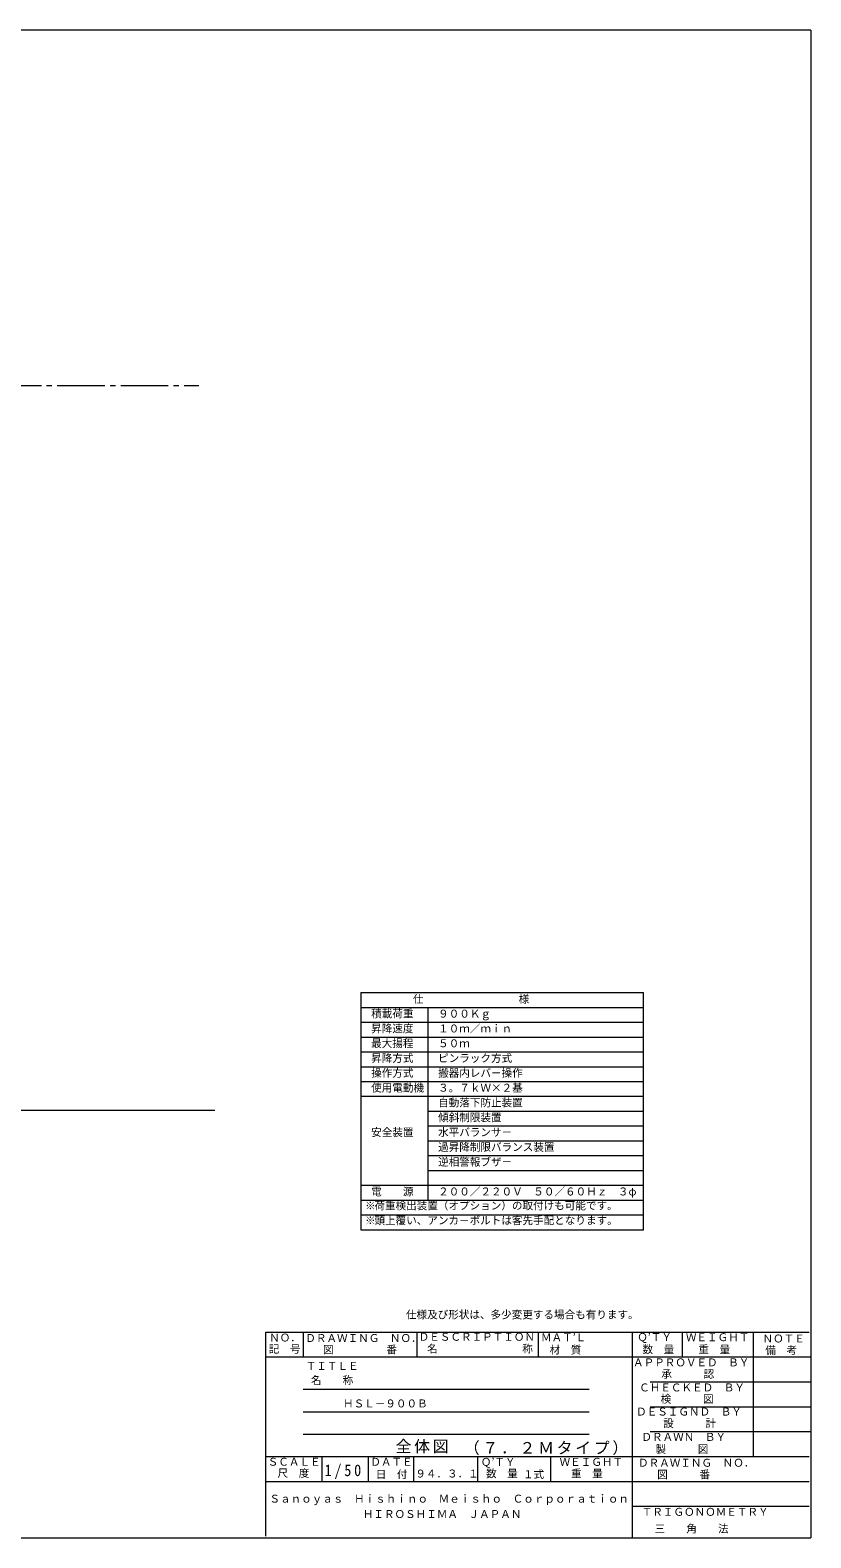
# Model space of a CAD drawing. Units: millimetres, scale not verified. Extents: x -10247 to 10142, y -7132 to 7111.
# Drawn here: x 2760 to 10142, y -7132 to 7111 of the extents above; entities that cross this region are included whole.
import ezdxf
from ezdxf.enums import TextEntityAlignment as Align

# ---------------------------------------------------------------- set-up
doc = ezdxf.new("R2010")
doc.units = ezdxf.units.MM
doc.header["$LTSCALE"] = 50
doc.linetypes.add('CHAIN2', pattern=[12, 9, -1, 1, -1])
doc.layers.add('0-0_1', color=4, linetype='Continuous', lineweight=18)
doc.layers.add('1-0_SPLIN', color=7, linetype='Continuous', lineweight=18)
doc.styles.add('ＭＳ ゴシック', font='')
doc.styles.get('ＭＳ ゴシック').set_extended_font_data('MS Gothic')

msp = doc.modelspace()

# ---------------------------------------------------------------- linework, layer by layer
at = {"layer": '0-0_1', "color": 7}
for p, q in [((10142.08, 7110.81), (-10247.3, 7110.81)), ((10142.08, 7110.81), (10142.08, -7131.76)), ((4989.57, -5187.63), (10126.63, -5187.63)), ((4989.57, -7117.19), (4989.57, -5187.63)), ((5342.37, -5187.63), (5342.37, -5422.83)), ((6417.5, -5187.63), (6417.5, -5422.83)), ((7562.73, -5187.63), (7562.73, -5422.83)), ((8453.28, -5187.63), (8453.28, -7124.96)), ((8924.19, -5187.63), (8924.19, -5422.83)), ((9595.21, -5187.63), (9595.21, -6363.63)), ((4989.57, -5422.83), (10137.64, -5422.83)), ((8621.64, -5658.03), (10137.64, -5658.03)), ((5342.37, -5728.59), (8047.17, -5728.59)), ((5342.37, -5940.27), (8047.17, -5940.27)), ((8621.64, -5893.23), (10137.64, -5893.23)), ((5342.37, -6151.95), (8047.17, -6151.95)), ((8621.64, -6128.43), (10137.64, -6128.43)), ((4989.57, -6363.63), (10126.63, -6363.63)), ((5518.04, -6363.63), (5518.04, -6598.83)), ((5955.47, -6363.63), (5955.47, -6598.83)), ((6385.5, -6363.63), (6385.5, -6598.83)), ((6991.21, -6363.63), (6991.21, -6598.83)), ((7681.08, -6363.63), (7681.08, -6598.83)), ((4989.57, -6598.83), (10126.63, -6598.83)), ((8453.09, -6834.03), (10126.63, -6834.03)), ((-10247.3, -7131.76), (10142.08, -7131.76))]:
    msp.add_line(p, q, dxfattribs=at)
at = {"layer": '0-0_1', "color": 5}
for p, q in [((5885.52, -1980.82), (8558.92, -1980.82)), ((8558.92, -4220.82), (8558.92, -1980.82)), ((5885.52, -2120.82), (8558.92, -2120.82)), ((6518.74, -2120.82), (6518.74, -3940.82)), ((5885.52, -2260.82), (8558.92, -2260.82)), ((5885.52, -2400.82), (8558.92, -2400.82)), ((5885.52, -2540.82), (8558.92, -2540.82)), ((5885.52, -2680.82), (8558.92, -2680.82)), ((5885.52, -2820.82), (8558.92, -2820.82)), ((5885.52, -2960.82), (8558.92, -2960.82)), ((6518.74, -3100.82), (8558.92, -3100.82)), ((6518.74, -3240.82), (8558.92, -3240.82)), ((6518.74, -3380.82), (8558.92, -3380.82)), ((6518.74, -3520.82), (8558.92, -3520.82)), ((6518.74, -3660.82), (8558.92, -3660.82)), ((5885.52, -3800.82), (8558.92, -3800.82)), ((5885.52, -3940.82), (8558.92, -3940.82)), ((5885.52, -4080.82), (8558.92, -4080.82)), ((5885.52, -4220.82), (8558.92, -4220.82))]:
    msp.add_line(p, q, dxfattribs=at)
at = {"layer": '1-0_SPLIN', "color": 5}
msp.add_line((5885.52, -1980.82), (5885.52, -4220.82), dxfattribs=at)
at = {"layer": '1-0_SPLIN', "color": 2, "linetype": 'CHAIN2'}
msp.add_lwpolyline([(-3606.84, 3752.59), (15.93, 3752.59), (4355.75, 3752.59)], dxfattribs=at)
at = {"layer": '1-0_SPLIN', "color": 2}
msp.add_lwpolyline([(-8604.53, -3091.04), (-1699.49, -3091.04), (4507.43, -3091.04)], dxfattribs=at)

# ---------------------------------------------------------------- texts
at = {"layer": '0-0_1', "style": 'ＭＳ ゴシック'}
for s, p in [('積載荷重', (5984.4, -2239.34)), ('仕\u3000\u3000\u3000\u3000\u3000\u3000\u3000\u3000\u3000様', (6379.41, -2100.65)), ('昇降速度', (5984.4, -2379.34)), ('９００Ｋｇ', (6617.62, -2239.34)), ('１０ｍ／ｍｉｎ', (6617.62, -2379.34)), ('最大揚程', (5984.4, -2519.34)), ('昇降方式', (5984.4, -2659.34)), ('ピンラック方式', (6617.62, -2659.34)), ('５０ｍ', (6617.62, -2519.34)), ('操作方式', (5984.4, -2799.34)), ('搬器内レバ－操作', (6617.62, -2799.34)), ('使用電動機', (5984.4, -2939.34)), ('３。７ｋＷ×２基', (6617.62, -2939.34)), ('自動落下防止装置', (6617.62, -3079.34)), ('傾斜制限装置', (6617.62, -3219.34)), ('安全装置', (5984.4, -3359.34)), ('水平バランサ－', (6617.62, -3359.34)), ('過昇降制限バランス装置', (6617.62, -3499.34)), ('逆相警報ブザ－', (6617.62, -3639.34)), ('電\u3000\u3000源', (5984.4, -3919.34)), ('２００／２２０Ｖ\u3000５０／６０Ｈｚ\u3000３φ', (6617.62, -3919.34)), ('荷重検出装置（オプション）の取付けも可能です。', (6015.28, -4051.9)), ('頭上覆い、アンカ－ボルトは客先手配となります。', (6015.28, -4191.9)), ('仕様及び形状は、多少変更する場合も有ります。', (6313.5, -5081.86)), ('ＮＯ．', (5019.45, -5299.21)), ('ＤＲＡＷＩＮＧ\u3000ＮＯ．', (5361.47, -5303.57)), ('ＤＥＳＣＲＩＰＴＩＯＮ', (6433.48, -5291.85)), ('ＭＡＴ’Ｌ', (7589.82, -5296.98)), ('Ｑ’ＴＹ', (8500.47, -5294.02)), ('ＷＥＩＧＨＴ', (8960.18, -5295.87)), ('ＮＯＴＥ', (9684.98, -5308.27)), ('記\u3000号', (5016.3, -5406.17)), ('図\u3000\u3000\u3000\u3000\u3000番', (5528.69, -5412.22)), ('名\u3000\u3000\u3000\u3000\u3000\u3000\u3000\u3000称', (6513.35, -5404.3)), ('材\u3000質', (7671.5, -5414.16)), ('数\u3000量', (8550.07, -5410.45)), ('重\u3000量', (9078.55, -5410.45)), ('備\u3000考', (9711.22, -5418.9)), ('ＴＩＴＬＥ', (5366.05, -5567.21)), ('ＡＰＰＲＯＶＥＤ\u3000ＢＹ', (8460.3, -5533.74)), ('承\u3000\u3000\u3000認', (8727.71, -5642.12)), ('名\u3000\u3000称', (5414.46, -5702.04)), ('ＣＨＥＣＫＥＤ\u3000ＢＹ', (8518.3, -5770.54)), ('ＨＳＬ－９００Ｂ', (5718.48, -5921.68)), ('検\u3000\u3000\u3000図', (8722.02, -5879.11)), ('ＤＥＳＩＧＮＤ\u3000ＢＹ', (8489.58, -5998.68)), ('設\u3000\u3000\u3000計', (8745.96, -6108.34)), ('ＤＲＡＷＮ\u3000ＢＹ', (8539.76, -6237.39)), ('製\u3000\u3000\u3000図', (8672.97, -6352.22)), ('ＳＣＡＬＥ', (5006.11, -6472.37)), ('ＤＡＴＥ', (5976.57, -6472.94)), ('Ｑ’ＴＹ', (7021.39, -6473.68)), ('ＷＥＩＧＨＴ', (7766.01, -6473.87)), ('ＤＲＡＷＩＮＧ\u3000ＮＯ．', (8507.79, -6481.88)), ('尺\u3000度', (5099.03, -6578.66)), ('日\u3000付', (6027.37, -6590.94)), ('９４．３．１', (6402.04, -6584.03)), ('数\u3000量', (7070.91, -6583.5)), ('１式', (7419.65, -6590.46)), ('重\u3000量', (7874.92, -6583.29)), ('図\u3000\u3000\u3000番', (8689.03, -6591.79)), ('Ｓａｎｏｙａｓ\u3000Ｈｉｓｈｉｎｏ\u3000Ｍｅｉｓｈｏ\u3000Ｃｏｒｐｏｒａｔｉｏｎ', (5022.45, -6821.26)), ('ＨＩＲＯＳＨＩＭＡ\u3000ＪＡＰＡＮ', (5905.05, -6966.26)), ('ＴＲＩＧＯＮＯＭＥＴＲＹ', (8542.58, -6945.76)), ('三\u3000\u3000角\u3000\u3000法', (8664.36, -7104.15))]:
    msp.add_text(s, height=73.31, dxfattribs=at).set_placement(p, align=Align.BOTTOM_LEFT)
at = {"layer": '0-0_1', "color": 7, "char_height": 110, "attachment_point": 7, "style": 'ＭＳ ゴシック'}
for s, insert in [('\\T1.17;全体図', (6215.3, -6334.24)), ('\\T1.17;（７．２Ｍタイプ）', (6860.59, -6350.99)), ('\\T1.38;\\W0.9;1/50', (5544.21, -6575.12))]:
    msp.add_mtext(s, dxfattribs=dict(at, insert=insert))
at = {"layer": '1-0_SPLIN', "color": 4, "style": 'ＭＳ ゴシック'}
for p in [(5926.43, -4052.75), (5926.43, -4192.75)]:
    msp.add_text('※', height=73.31, dxfattribs=at).set_placement(p, align=Align.BOTTOM_LEFT)

doc.saveas('drawing.dxf')
